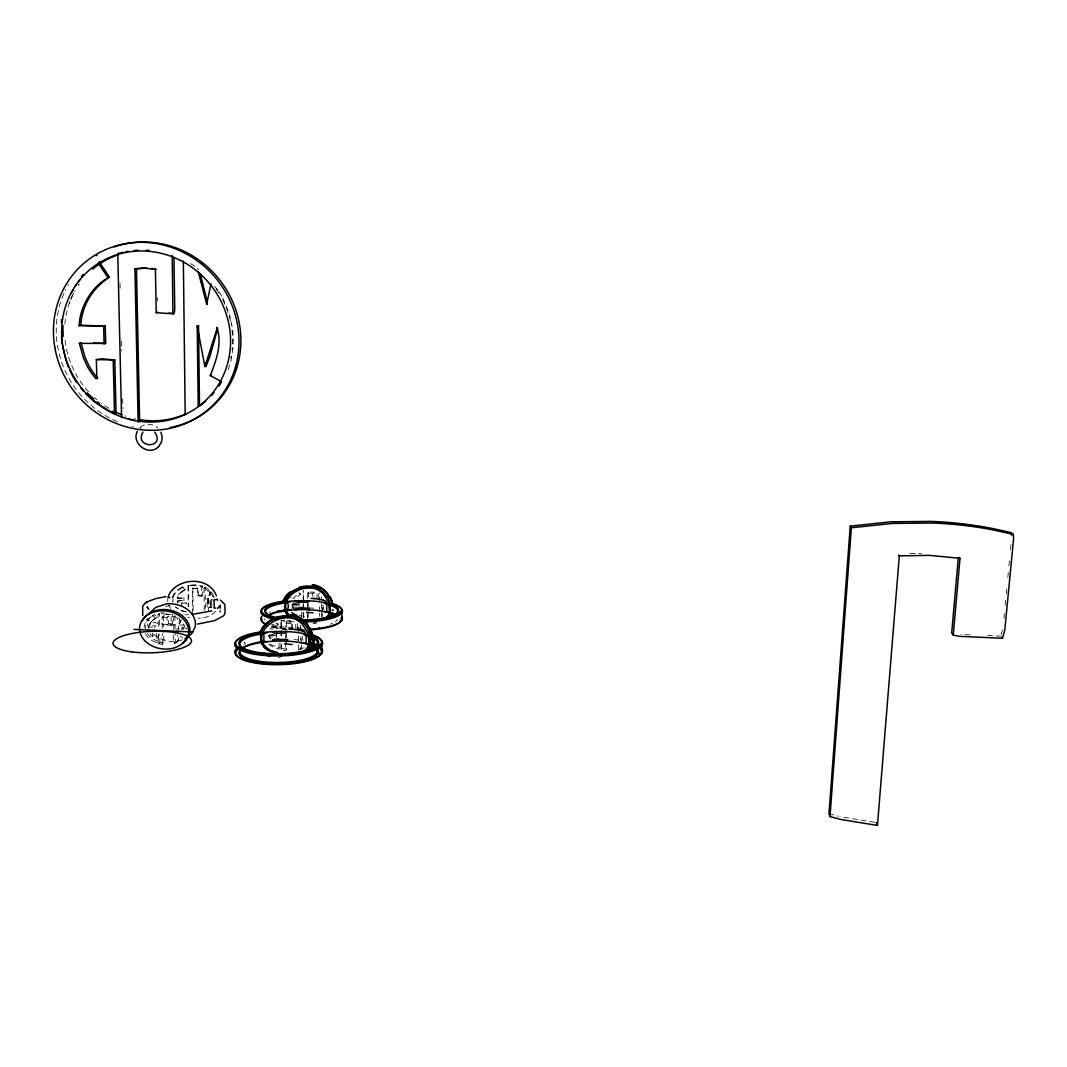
<?xml version="1.0" encoding="UTF-8"?>
<svg xmlns="http://www.w3.org/2000/svg" width="1067" height="1067" viewBox="0 0 1067 1067"><rect width="100%" height="100%" fill="white"/><g stroke="black" fill="none" stroke-linecap="round" stroke-linejoin="round"><path stroke-width="0.75" stroke-dasharray="5 3.75" d="M281.061 643.321L281.074 649.816L285.716 650.577L286.503 649.163L286.49 639.653M295.759 629.317L295.759 623.248M297.706 623.501L297.56 630.317M298.36 649.91L298.36 624.769M298.787 604.456L291.638 604.816L292.678 605.989L299.08 605.656L298.787 601.561M299.08 605.656L299.08 602.762L292.705 603.028L297.626 602.948M304.108 647.802L300.601 648.616L300.601 641.947M300.601 640.28L300.601 636.959M300.601 630.29L300.601 623.621M301.361 617.326L301.334 607.123L296.413 607.19L296.946 608.39M301.614 645.082L301.508 649.043L298.56 650.056M301.614 643.441L301.628 636.879M303.201 617.94L303.215 603.455M303.215 601.841L303.228 590.585M303.295 617.326L303.401 591.011M307.549 608.47L307.563 603.335M307.563 598.254L308.243 591.892L314.018 592.172L314.018 599.267M308.23 607.256L308.23 602.135M308.243 597.067L308.243 591.892M314.018 592.172L312.751 593.319L312.751 598.027M307.536 618.66L307.549 613.538M316.979 598.72L317.006 591.625M319.366 616.433L319.366 613.312M319.38 611.738L319.406 603.922M319.406 602.362L319.433 592.972M308.216 612.311L308.203 617.433L303.388 616.699M318.726 599.027L318.753 593.359M321.394 616.873L321.407 610.217M321.42 608.55L321.46 596.893M322.421 616.526L322.434 613.445M322.434 611.911L322.447 605.763M177.109 600.828L183.937 600.374L177.309 601.428M177.082 597.88L183.884 598.094L177.389 598.36L178.256 594.786M279.087 638.866L276.793 638.093L273.806 638.266L274.059 638.946M268.684 644.241L272.872 646.962L279.087 649.163L279.127 647.736L269.484 644.215M144.165 627.796L144.218 626.662A11.91 11.123 33.8 0 1 145.619 622.368L151.501 616.339M173.614 616.112L173.854 633.318M206.358 587.744L205.211 587.21L205.411 610.978M203.984 587.784L204.264 613.312M183.417 629.623C184.418 626.222 180.937 626.436 182.177 629.477M167.786 598.787L167.732 601.548M1003.887 618.473L1004.354 613.552M1005.141 605.336L1005.621 600.414M1006.248 593.839L1007.035 585.636M1007.835 577.42L1008.302 572.486M1008.929 565.923L1009.729 557.708M1010.516 549.492L1010.982 544.57M162.291 628.156L162.091 617.219L163.424 615.912L168.306 616.126L166.986 617.433L167.132 625.009L171.133 625.275L171.093 615.432L169.386 614.659A26.795 25.048 33 0 0 162.891 613.992L158.023 614.512L158.263 627.436M171.133 625.275L172.547 623.168L172.401 614.125M185.178 589.918L182.484 586.903L185.178 589.918L180.323 593.039L177.909 596.48A8.349 7.842 -23.8 0 0 177.402 598.374L182.417 598.28M197.515 595.773L198.409 595.119L198.315 588.024L197.408 588.677L197.515 595.773L201.543 596.213L201.556 586.983L199.862 586.156A25.581 22.167 -26.4 0 0 193.127 585.463M172.974 597.52L172.934 601.801M201.543 596.213L202.757 594.906L202.583 586.076L195.608 584.756L188.152 585.303L188.179 606.83M281.074 649.816L281.315 640.293M186.552 612.031L181.417 610.964L175.588 607.07M186.432 603.015L181.697 603.135L186.432 603.015L186.445 603.789M181.27 619.754L179.229 623.728L177.242 618.033L173.841 616.006M211.053 592.065L210.239 595.053L209.052 595.453C211.266 591.571 203.13 587.984 205.211 587.21M211.106 591.878L209.932 592.252L209.052 595.453M1001.126 634.558L1002.94 628.33M212.026 599.947L209.839 605.336L208.652 605.763L207.038 598.76L207.158 608.764M212.226 599.307L211.093 599.641L208.652 605.763M212.106 604.496L210.946 607.03L209.759 607.43L212.133 608.563M179.229 623.728L180.256 620.194A12.844 12.03 33.3 0 1 185.271 629.383M69.262 303.308L69.675 302.174M228.298 369.729L230.912 361.273L232.913 348.709A96.604 91.202 51.6 0 0 232.446 328.276L229.565 314.458M181.67 630.023L182.937 626.542M304.215 630.037L303.695 630.344M69.608 302.348L69.969 301.387M331.944 610.497L332.317 609.604M70.729 299.48L71.529 297.613M71.942 296.679L72.809 294.839M73.263 293.918L73.73 293.012M169.906 605.536L165.585 606.576M209.759 607.43L211.399 603.122L211.093 599.641M74.69 291.224L75.197 290.331M285.703 639.693L285.676 623.248L286.463 621.901L292.651 622.221L292.665 629.797M215.627 611.164C211.613 616.459 204.384 618.02 198.062 618.233M178.256 594.772L182.417 590.771M78.411 285.156L78.985 284.329M173.881 634.972C170.36 648.443 180.977 643.241 177.082 634.878M177.015 642.201L178.456 640.48L178.336 631.891M270.044 629.303L272.899 626.329L277.994 623.501L278.074 624.862L271.818 629.41M292.945 598.774L295.599 596L300.347 593.372L300.494 594.559L294.652 598.787M290.464 597.96L291.158 597.107M192.62 613.978L192.26 588.41L198.315 588.024M174.014 643.294L175.308 641.907L175.148 631.957M174.214 643.414L178.296 640.827M158.383 633.905L158.57 643.601L162.584 644.455L163.918 643.068L163.718 632.264M177.055 633.251L176.962 627.516L178.402 626.169L179.069 629.063M158.57 643.601L159.903 642.214L159.757 634.158M145.539 633.758A13.738 12.831 33.7 0 0 147.766 637.106L151.461 640.253L156.849 642.867L158.196 641.48L158.049 633.545M167.132 625.009L168.439 623.675L168.306 616.126M149.9 633.518A10.87 10.163 33.7 0 0 151.007 635.052L152.448 636.479L154.008 635.092L152.368 633.691M154.448 627.249L155.795 625.916L149.873 625.662L148.5 626.996L154.448 627.249L154.502 630.33M151.167 621.608L156.929 617.3L154.502 614.552L147.633 619.754M148.5 626.996A9.763 9.123 33.7 0 1 149.22 624.435L149.86 623.261A12.07 11.284 33.6 0 1 151.687 621.114L156.929 617.3M158.023 614.512L159.356 613.205L159.637 627.703M149.78 617.7L146.993 621.047A11.87 11.097 33.8 0 0 145.592 625.329L145.752 628.743M291.238 628.556L291.224 623.528L292.651 622.221M140.07 427.574C144.952 422.905 153.301 423.439 157.969 428.134M181.257 587.517C176.188 590.158 171.04 595.359 172.561 601.588M152.448 615.712L153.448 615.112M182.43 590.771L185.271 589.291M299.48 649.256L300.601 648.616M299.694 649.403L300.814 648.763M182.537 587.464L176.495 591.638L173.481 595.933A10.043 9.336 -36.9 0 0 172.987 597.52M201.476 586.637L202.583 586.05M181.483 587.41L182.47 586.89M204.197 587.69L205.384 587.17M207.038 598.76L208.385 598.32L209.839 605.336M207.185 598.774L208.385 598.32M182.63 639.853L175.962 641.347A30.743 28.822 34.2 0 1 167.186 640.96L158.329 637.839L152.728 633.731M281.008 620.607L284.782 620.087M187.872 585.943L193.14 585.383M202.17 617.913L201.396 617.993M160.984 612.938L164.225 612.698M316.779 622.835L313.538 623.061M152.448 636.479L152.594 633.091M276.606 636.719L276.353 635.332L268.671 635.759L269.711 637.106L276.606 636.719L276.593 633.611L272.472 633.811M316.232 622.928L313.004 623.115M162.091 617.219L166.986 617.433M192.26 588.41L197.408 588.677M307.576 593.052L312.751 593.319M285.676 623.248L291.224 623.528M909.978 553.52L921.288 553.493M185.071 614.805L188.619 614.645M272.952 633.905L275.033 633.825M184.017 625.035C171.4 624.942 157.929 625.129 146.339 619.474M304.455 630.17L298 630.21A39.866 10.63 -0.5 0 0 304.255 630.157M178.402 626.169L178.309 630.264M969.996 634.865L960.86 634.438M987.549 635.545L1000.673 636.119M172.441 623.942L168.439 623.675M171.067 614.565L161.691 613.498M286.503 649.163L281.328 648.389M286.703 629.583L270.471 626.542L279.821 628.69M202.65 595.613L198.409 595.119M874.7 822.297L840.129 816.655M163.918 643.068L159.903 642.214M187.899 617.366L189.606 617.66M134.642 418.624L135.642 418.838M301.334 616.086L299.013 615.486M185.431 611.698L179.91 609.804L175.495 606.91M829.006 813.734L838.542 816.242M296.866 614.805L291.731 612.338M158.196 641.48L152.821 638.88L149.127 635.745A13.684 12.804 33.8 0 1 147.526 633.558M182.63 637.546L180.096 636.372M294.745 614.805L293.332 613.952M207.225 588.264L208.038 588.811M190.5 263.589L195.581 266.857M210.946 607.03L211.946 607.777M292.745 613.538L291.238 612.218M276.22 623.128L278.074 624.862M298.773 592.932L300.494 594.559M209.932 592.252L212.6 596.16M211.413 592.225L212.013 592.959M153.141 615.859L155.569 618.62M197.328 268.19L198.662 269.778M214.68 286.276L218.348 290.971M170.667 608.43L168.586 605.149M219.442 611.071L220.282 612.578L220.229 609.67M270.324 639L268.671 635.759M293.172 607.857L291.638 604.816M212.413 593.519L213.4 595.266M219.055 291.945L222.203 296.986M177.375 601.641L177.989 602.908L177.415 601.321M222.803 298.013L229.218 313.325M293.598 608.337L292.678 605.989M180.51 622.394L178.682 617.099M148.94 628.636L147.566 625.089A15.872 14.845 33.9 0 1 147.433 618.233M208.532 589.464L210.239 595.053M270.298 638.8L269.711 637.106M213.747 596.066L214.267 597.587M302.081 635.905L303.001 640.387M322.888 604.842L323.741 609.044M301.334 607.123L301.374 608.337M120.024 283.142L120.211 291.398M121.358 340.96L121.585 350.87M122.692 398.765L122.918 408.688M156.676 633.318L156.849 642.867M163.424 615.912L163.624 626.809M157.423 297.72L157.476 300.934M162.584 644.455L162.397 633.625M183.897 597.48L183.924 600.988M181.697 603.135L181.75 606.296M174.868 615.379L175.121 630.304M192.847 587.744L193.167 611.018M188.152 585.303L188.459 606.163M208.252 598.294L208.412 611.351M281.261 620.874L281.288 628.97M281.288 630.584L281.301 638.68M281.008 622.221L281.048 641.694M279.074 642.761L279.087 649.163M276.34 632.238L276.353 635.332M286.463 621.901L286.476 630.144M286.49 632.838L286.49 638.306M285.703 642.401L285.716 650.577M125.906 416.223A86.907 82.146 51.6 0 1 124.932 415.89M108.914 408.354A86.907 82.146 51.6 0 1 101.072 403.099M96.95 399.818A86.907 82.146 51.6 0 1 94.576 397.738M88.588 391.789A86.907 82.146 51.6 0 1 64.86 337.786M64.86 324.261A86.907 82.146 51.6 0 1 72.889 294.639M78.491 284.942A86.907 82.146 51.6 0 1 79.078 284.102M216.108 288.837A86.907 82.146 51.6 0 1 219.068 293.318M222.75 299.854A86.907 82.146 51.6 0 1 231.246 324.982M232.019 330.196A86.907 82.146 51.6 0 1 232.072 350.003M231.139 356.138A86.907 82.146 51.6 0 1 230.725 358.152M141.231 428.174A95.51 90.268 51.6 0 1 140.124 428.014M133.455 426.787A95.51 90.268 51.6 0 1 132.361 426.533M117.237 421.598A95.51 90.268 51.6 0 1 65.807 289.49M67.928 285.543A95.51 90.268 51.6 0 1 68.488 284.569M186.525 628.036A12.804 11.99 33.3 0 1 186.552 629.237M149.873 625.662A9.736 9.096 33.8 0 1 150.58 623.101L151.221 621.928A12.044 11.257 33.7 0 1 153.048 619.794M280.221 657.792A28.969 21.367 -2 0 1 278.487 657.579M243.996 644.281A43.947 12.511 -0.9 0 1 245.623 643.708M294.159 639.573A43.947 12.511 -0.9 0 1 299.293 640.16M333.598 609.697A12.19 7.589 78.2 0 1 333.438 610.791M301.641 629.53A40.839 10.87 -0.4 0 1 272.912 626.609M268.964 612.351A40.839 10.87 -0.4 0 1 270.444 611.844M291.638 608.19A40.839 10.87 -0.4 0 1 313.831 608.203M321.834 609.07A40.839 10.87 -0.4 0 1 323.394 609.31M332.784 609.324A12.27 7.056 79.4 0 1 332.651 610.511M287.05 629.57A39.866 10.63 -0.5 0 1 270.791 626.542M290.637 620.474A39.919 10.43 -0.4 0 1 287.036 620.18M294.025 621.874A40.879 10.71 -0.4 0 1 283.022 620.967M337.385 619.447A36.025 9.59 -0.4 0 1 335.478 621.608M332.464 623.328A36.025 9.59 -0.4 0 1 330.423 624.142M301.654 628.196A36.025 9.59 -0.4 0 1 271.565 624.115M302.748 629.383A36.985 9.87 -0.5 0 1 271.845 625.609M264.616 620.087A36.985 9.87 -0.5 0 1 264.749 618.927M212.88 595.973A11.097 8.056 75.4 0 1 213.387 597.227"/><path stroke-width="1.5" d="M214.214 604.976L213.88 599.974L217.335 599.267M62.913 325.355L63.14 336.505M337.185 612.551L338.052 611.671L341.88 612.498L341.853 620.26L339.853 620.927M198.222 406.46L197.208 325.928L198.529 325.648M199.516 405.74L198.529 325.448M958.273 558.161L951.684 633.011L953.258 635.118L959.393 636.332L1002.46 638.253L1004.754 630.437L1013.65 538.048L1013.09 534.314L1011.223 532.633L991.403 528.285A373.05 342.894 -9.2 0 0 931.451 521.403L891.025 521.816L850.239 526.124L829.006 813.734L829.979 816.602L841.156 819.536L877.461 825.418L899.308 555.88L898.641 555M829.979 816.602L851.359 527.752L850.239 526.124M330.17 610.764L329.876 612.538L330.263 608.03A11.817 7.096 78.8 0 0 330.223 607.096A12.297 7.536 78.6 0 0 330.116 606.149A12.697 7.949 78.5 0 0 329.956 605.202L332.771 603.589M959.22 557.441L960.02 558.321L953.258 635.118M61.352 322.674L61.646 319.553M156.155 269.364L155.422 269.511L156.235 312.644L172.921 313.818L172.214 255.573M172.921 313.818L174.321 313.378L174.761 308.963L173.948 257.374M97.644 378.158L95.95 378.612A61.793 58.325 51.3 0 1 87.441 366.621L83.373 357.805L79.398 343.361L105.686 343.441L105.246 326.089L78.998 325.702L79.972 318.233A65.1 61.473 51.7 0 1 82.946 307.736C87.934 295.066 97.19 283.168 109.408 277.113L99.124 261.628M78.998 325.702L80.679 325.222L81.652 317.779A64.887 61.286 51.8 0 1 84.626 307.309C89.255 294.825 98.364 284.409 109.408 277.113M214.16 605.869L214.147 608.15L215.721 608.017M309.083 643.014L307.87 632.664L302.121 623.942A25.368 22.954 -48.7 0 0 300.481 622.595C282.195 606.016 242.582 636.626 272.525 651.43M329.543 611.284L328.423 601.628L323.021 593.545A23.581 21.38 -46.3 0 0 321.474 592.318C306.816 579.154 274.059 598.187 289.824 615.966M310.377 643.868C311.577 636.279 308.83 628.103 303.135 622.901A26.875 24.128 -46.4 0 0 301.414 621.501L298.427 619.634M309.457 644.268L310.124 645.055M210.973 283.955L206.691 304.242L207.345 304.028M313.018 643.214L312.498 644.308M167.946 597.867L168.426 596.253L169.773 597.733M283.369 602.722L283.902 601.094L285.476 602.588M328.663 617.206L330.503 613.205L331.544 612.911M217.468 327.329L204.877 366.608L206.171 366.008L209.852 356.591L217.695 328.609M259.815 633.345C262.082 624.769 270.311 619.047 278.527 616.953M260.388 633.131C262.709 624.835 270.898 619.554 278.834 617.553M284.035 602.201C286.196 594.492 293.798 589.584 301.187 587.757M332.477 613.045L330.89 616.246M158.49 446.753L161.464 442.151M161.437 442.231L162.184 437.243L160.957 432.322M308.35 646.002L304.175 651.484M328.836 614.099L325.888 618.513M221.416 381.599L210.279 375.584C216.067 360.753 222.576 343.427 216.841 327.569M137.403 431.175C130.814 443.445 148.913 456.863 158.57 446.673M168.786 595.119C177.495 577.314 209.132 575.967 216.361 595.773M331.797 604.549L329.943 604.856L330.263 608.03A11.297 6.642 79 0 1 330.277 609.764M71.022 293.558L72.983 290.011M142.471 620.661C145.886 613.965 153.355 610.391 160.584 609.67A31.05 29.022 33 0 1 169.52 610.044C178.202 611.644 187.032 617.286 189.433 626.222A16.072 15.058 33.2 0 1 189.526 633.158C187.072 642.214 177.962 648.202 168.879 648.936A31.25 29.249 34 0 1 159.97 648.549C151.287 646.949 142.471 641.334 140.017 632.424A16.125 15.071 33.8 0 1 139.87 625.462C141.858 616.739 150.874 611.684 159.263 610.938A31.143 29.102 33 0 1 168.226 611.311C176.935 612.911 185.805 618.567 188.205 627.529A16.125 15.098 33.2 0 1 188.312 634.492L186.045 639.693M311.271 647.176L309.55 649.456A24.128 16.645 47.4 0 1 308.496 650.363M311.471 646.175L309.763 648.349A23.461 16.352 47.4 0 1 308.336 649.443L307.416 650.256M331.677 614.365L330.37 616.126M75.09 286.583L76.531 284.342M308.19 649.283L309.937 645.708A14.925 8.576 77.6 0 0 310.31 643.801M78.118 282.195L79.692 280.061M142.871 432.148C133.842 448.7 166.052 448.94 154.755 432.122M149.62 613.098L155.742 607.376L166.532 603.909A30.636 28.676 33.1 0 1 175.348 604.282C183.924 605.869 192.647 611.431 194.994 620.26A15.858 14.871 33.3 0 1 195.088 627.116L191.647 633.838L184.738 638.973M261.748 642.254L261.242 641.614M288.183 595.96L288.543 595.533A23.274 22.834 -63.6 0 1 297.773 588.731M81.412 276.326L83.253 274.392M330.13 604.522L328.569 598.587L323.955 592.598A24.981 22.46 -44 0 0 322.341 591.305L319.54 589.584M186.058 639.96L182.924 642.867M183.351 260.988L185.191 414.676L185.858 414.303M290.384 592.305L300.921 587.17M145.832 602.615L142.685 606.029L142.738 615.486M285.196 610.817L286.636 612.778M310.137 635.412L309.47 636.532M147.086 601.868L155.475 598.694L165.999 596.586M145.525 602.802L147.379 601.695M217.561 608.47L220.175 605.296L220.215 608.203M210.279 375.584L211.533 374.944M85.747 393.67A84.306 79.612 51.4 0 0 95.563 402.459L110.448 411.822L114.502 413.783L116.05 413.036L114.783 359.939L102.485 358.832L96.337 359.619L96.83 378.478M95.95 378.612L97.564 377.971A61.593 58.138 51.4 0 1 89.094 366.008L85.04 357.232L81.065 342.827M275.206 618.993L276.94 618.353M297.866 588.997L299.494 588.41M96.337 359.619L114.783 359.939M79.398 343.361L80.238 343.094M264.749 633.278L264.683 633.291A2.601 2.427 -76.9 0 0 264.056 633.465M312.311 644.388L310.204 645.042L311.457 645.508M288.103 602.295L288.157 602.268A2.427 2.254 -81.8 0 0 287.516 602.455M156.235 312.644L157.676 312.204M310.31 635.399L311.391 635.799A39.852 11.137 -0.8 0 1 300.987 651.537A39.852 11.137 -0.8 0 1 245.423 649.149A39.852 11.137 -0.8 0 1 257.12 633.505A39.679 11.083 -0.8 0 1 261.295 632.798A39.892 11.15 -0.8 0 1 310.244 635.372L312.338 634.732M211.773 610.924L192.407 614.379M265.056 633.184L267.577 632.624M261.468 642.467L262.855 643.975M288.437 602.188L290.771 601.695M121.571 417.704L117.77 253.653L123.198 252.305M136.469 268.524L139.63 421.358L138.15 422.132L134.949 268.817L146.526 267.897M125.919 251.745L128.64 251.279M117.77 253.653L118.557 253.533M851.359 527.752L892.332 523.444L932.945 523.03A374.73 344.281 -9.2 0 1 993.19 529.939L1013.09 534.314M197.435 624.102L214.627 620.634L223.723 615.739L225.044 612.978L224.87 604.469L220.335 600.121M134.949 268.817L145.032 268.204L155.422 269.511M272.218 631.957L273.872 631.811M295.079 601.108L296.613 600.974M330.477 613.205L330.036 612.978M134.069 250.572L138.15 250.212M899.308 555.88L929.397 555.36L960.02 558.321M197.208 325.928L204.877 366.608M272.245 641.307L273.899 641.24M267.604 641.534L265.096 641.614M295.079 609.871L296.613 609.804M290.784 610.044L288.45 610.084M312.444 634.718L313.031 635.479M105.686 343.441L93.362 343.094M285.142 610.844L284.969 610.844A36.825 9.816 -0.5 0 0 281.128 611.458M80.679 325.222L105.246 326.089M168.759 313.165L174.321 313.378M308.336 600.801L309.43 600.854M308.323 609.804L309.417 609.844M286.463 631.597L287.637 631.651M133.909 629.41L192.954 631.944M286.476 641.187L287.65 641.254M325.902 611.658L324.275 611.471M305.229 643.334L303.508 643.108M151.634 268.351L155.569 269.004M332.664 603.575L333.197 604.309A12.831 8.109 78.2 0 1 333.384 605.256M132.468 419.958L135.256 420.571M128.373 418.864L131.068 419.651M324.301 603.148L325.928 603.749M330.583 613.192L331.757 613.605M303.508 634.211L305.229 634.892M271.965 651.977C260.415 649.136 256.774 634.105 265.163 626.049A25.061 24.501 -54.1 0 1 275.126 618.767M112.008 411.075L116.05 413.036M267.39 649.016L266.363 648.403M97.177 401.752L99.511 403.459M288.637 615.912L285.636 612.351A14.831 12.777 -55.2 0 1 284.849 610.898L283.862 609.911M260.335 632.011L261.708 633.345M240.595 649.683A39.799 11.35 -0.9 0 0 276.953 663.781A39.799 11.35 -0.9 0 0 317.686 649.576A39.799 11.35 -0.9 0 0 261.348 642.441L260.561 641.787M264.456 647.029L260.308 641.627M288.69 616.179L283.929 610.017M148.82 609.297L147.366 607.176M306.843 624.102L308.03 625.409M306.602 623.662L307.803 625.035M328.489 594.986L327.369 593.772A27.102 24.234 -60.6 0 0 312.098 585.063M329.41 597.013L331.063 599.321M80.932 388.241L83.266 390.989M1001.566 637.186L1002.46 638.253M328.303 594.599L327.169 593.332A26.902 23.981 -60.1 0 0 313.071 584.729M285.342 602.308L284.942 601.801A36.865 9.63 -0.4 0 0 281.101 602.415M310.044 628.716L310.844 629.983M98.337 263.202L107.807 277.433M330.143 597.227L331.744 600.254M309.803 627.836L311.497 631.104M329.97 596.946L331.344 599.574M309.577 627.569L311.044 630.41M71.942 374.557L73.036 376.598A78.104 73.703 51.2 0 0 76.704 382.533M69.902 370.409L71.396 373.53M331.384 599.921L331.93 601.134M311.191 630.624L311.764 631.931M876.274 822.51L877.461 825.418M67.688 365.074L68.515 367.235M206.691 304.242L198.342 271.938M66.514 361.806L67.261 364.007M66.127 360.713L62.419 344.921M333.157 604.122L333.357 605.256M207.011 301.014L200.329 273.752M147.486 607.75L147.299 606.883M205.611 362.753L206.171 366.008M217.375 599.454L217.535 600.388M1011.223 532.633L1011.596 535.114M61.406 337.012L62.166 343.521M103.646 326.569L104.086 343.974M113.209 360.526L114.502 413.783M205.691 401.192A86.907 82.146 51.6 0 1 199.422 406.167M186.432 413.649A86.907 82.146 51.6 0 1 138.897 419.531M122.011 414.796A86.907 82.146 51.6 0 1 115.343 411.849M92.709 269.124A86.907 82.146 51.6 0 1 118.304 254.733M221.576 381.853A86.907 82.146 51.6 0 1 218.895 386.121M214.067 392.576A86.907 82.146 51.6 0 1 211.426 395.59M114.156 246.93A95.51 90.268 51.6 0 1 236.514 312.004A95.51 90.268 51.6 0 1 170.133 427.494M96.057 255.773A95.51 90.268 51.6 0 1 96.99 255.173M93.789 399.005A84.04 79.371 51.5 0 1 87.387 392.989M146.312 250.212A86.84 82.052 51.6 0 1 149.033 250.385M308.87 642.881A14.218 8.296 77.7 0 1 308.19 645.828M284.222 654.898A24.541 12.497 12.1 0 1 272.418 651.51M281.315 655.752A25.661 12.471 11.7 0 1 276.46 654.524M277.593 652.537A26.435 14.831 7.6 0 1 272.819 651.07M276.593 617.286A25.795 22.647 -18.9 0 1 298.733 619.233M310.324 631.13A14.538 7.736 79.7 0 1 312.084 639.506M314.111 640.227A14.311 9.136 70.6 0 1 311.644 647.789M307.483 625.395A24.434 19.993 -88.3 0 1 309.177 627.916M291.544 614.459A28.929 25.701 -62.1 0 1 306.456 623.795M278.66 617.486A28.142 22.38 -15.1 0 1 290.984 616.646M266.19 648.603A24.101 20.26 -21 0 1 264.296 647.176M269.831 656.472A28.676 21.033 -2.3 0 1 263.709 652.977M311.177 631.371A13.164 7.416 78.9 0 1 311.337 645.988M307.736 625.769A23.781 19.553 -89 0 1 309.417 628.183M290.517 614.792A29.142 25.968 -62.6 0 1 306.762 624.182M278.954 618.1A28.716 22.86 -15.2 0 1 290.037 617.179M265.176 646.429A23.421 19.793 -20.4 0 1 264.736 646.068M311.03 643.961A42.907 12.23 -0.9 0 1 310.564 660.206A42.907 12.23 -0.9 0 1 254.039 662.82A42.907 12.23 -0.9 0 1 240.849 647.216M242.582 648.162A39.799 11.35 -0.9 0 1 257.174 643.174A39.626 11.297 -0.9 0 1 261.335 642.441M311.057 634.318A42.96 12.004 -0.8 0 1 303.295 652.15A42.96 12.004 -0.8 0 1 241.049 648.923A42.96 12.004 -0.8 0 1 262.002 631.784M311.724 635.065A43.987 12.324 -0.8 0 1 303.962 653.377A43.987 12.324 -0.8 0 1 240.168 650.11A43.987 12.324 -0.8 0 1 261.588 632.504M259.641 633.211A13.431 11.644 -55.9 0 1 259.774 632.704M311.711 642.787A43.947 12.511 -0.9 0 1 311.924 659.206A43.947 12.511 -0.9 0 1 254.8 662.327A43.947 12.511 -0.9 0 1 238.848 646.762M309.75 636.492A12.897 7.936 77.9 0 1 310.137 640.64M309.577 640.44A12.897 7.362 78.6 0 1 309.23 644.081M313.258 635.465A13.244 8.216 77.5 0 1 313.165 643.334M261.735 641.494A12.564 10.843 -56.5 0 1 261.682 634.238M305.615 643.561A12.991 7.576 53.3 0 1 305.309 643.548M284.542 643.841A34.544 4.495 3.5 0 1 292.211 644.561M272.685 639.733A34.277 9.31 -0.7 0 1 287.85 639.613M244.57 642.547A36.238 3.508 -1.4 0 1 244.37 642.454M264.736 641.44A2.627 2.107 -38.9 0 1 264.136 641.467M305.215 634.958A13.017 9.75 -80.8 0 1 305.509 635.118M302.454 631.184A36.025 20.927 -17.4 0 1 305.776 632.491M289.357 629.023A34.624 14.685 -5.5 0 1 303.215 631.331M274.672 633.305A34.304 9.99 -0.9 0 1 285.569 633.158M269.418 635.358A36.185 16.512 -0.3 0 1 273.419 634.892M311.857 632.638A11.043 7.869 73.7 0 1 312.471 635.185M319.713 627.996A36.985 9.87 -0.5 0 1 318.873 628.13M268.524 615.352A36.985 9.87 -0.5 0 1 302.028 609.657A36.985 9.87 -0.5 0 1 335.038 615.072M341.04 617.793A39.866 10.63 -0.5 0 1 309.51 629.93M266.176 624.715A39.866 10.63 -0.5 0 1 261.975 618.607M278.02 611.151A39.866 10.63 -0.5 0 1 279.954 610.791M284.049 610.137A39.866 10.63 -0.5 0 1 285.583 609.937M331.344 603.228A39.919 10.43 -0.4 0 1 338.279 614.232A39.919 10.43 -0.4 0 1 302.948 620.794M273.579 617.993A39.919 10.43 -0.4 0 1 287.116 600.748M277.727 617.9A37.025 9.683 -0.4 0 1 281.715 602.308A37.025 9.683 -0.4 0 1 337.345 607.59A37.025 9.683 -0.4 0 1 300.08 620.02M285.663 602.028A16.659 14.378 -63.3 0 1 288.744 596.466M330.663 603.589A40.879 10.71 -0.4 0 1 339.546 615.019A40.879 10.71 -0.4 0 1 302.988 621.994M272.885 619.127A40.879 10.71 -0.4 0 1 285.169 601.615M283.489 602.268A12.951 11.257 -60 0 1 283.609 601.815M268.644 614.952A36.025 9.59 -0.4 0 1 285.503 610.137C289.344 610.978 289.25 600.908 285.489 602.908A36.065 9.443 -0.4 0 0 276.34 618.153M335.518 615.125A36.025 9.59 -0.4 0 0 326.742 611.551L326.769 604.322A36.065 9.443 -0.4 0 1 335.225 614.432A36.065 9.443 -0.4 0 1 302.828 620.674M285.342 609.937A11.684 10.11 -59.2 0 1 285.316 603.135M330.076 611.178A12.537 7.656 78 0 1 329.943 612.018M326.249 611.858A12.11 7.256 53.6 0 1 325.969 611.858M332.29 612.911A33.397 3.108 12.7 0 1 332.957 613.218M306.389 612.271A32.117 3.534 3.7 0 1 313.044 612.871M295.292 608.403A31.863 8.069 -0.3 0 1 309.63 608.31M281.861 611.431A33.677 2.627 -1.1 0 1 277.807 611.218M288.117 609.924A2.441 1.974 -40.6 0 1 287.57 609.937M283.075 600.774A19.019 18.979 -55.8 0 1 290.104 591.905M330.823 600.014A15.218 9.31 80 0 1 332.01 603.789M325.902 603.802A12.11 9.15 -79.7 0 1 326.182 603.949M323.381 600.294A33.45 19.086 -16.4 0 1 326.515 601.495M311.044 598.387A32.17 13.137 -4.9 0 1 324.168 600.481M297.453 602.375A31.89 8.709 -0.5 0 1 307.509 602.268M292.625 604.269A33.624 14.765 0.3 0 1 296.306 603.869M329.343 611.164A13.257 7.896 78.2 0 1 328.703 613.938M331.464 600.494A12.27 7.056 79.4 0 1 332.704 605.629M332.144 612.738A12.27 7.056 79.4 0 1 331.557 614.192M328.223 595.293A22.167 18.366 -87.8 0 1 329.81 597.533M301.307 588.277A26.688 21.06 -13.5 0 1 311.631 587.424M288.45 614.699A21.78 18.606 -21.8 0 1 288.037 614.352M341.987 616.833A40.839 10.87 -0.4 0 1 309.697 629.25M265.31 623.915A40.839 10.87 -0.4 0 1 262.095 616.152M299.147 587.397A23.967 20.953 -16.5 0 1 319.847 589.184M328.022 594.919A22.767 18.766 -87.1 0 1 329.61 597.253M301.054 587.677A26.155 20.62 -13.5 0 1 312.524 586.903M331.797 601.188A10.297 7.442 74.4 0 1 332.584 604.175M306.136 635.519L306.122 643.241A38.772 11.03 -0.9 0 1 302.895 659.713A38.772 11.03 -0.9 0 1 245.89 657.739A38.772 11.03 -0.9 0 1 261.908 641.707L263.922 641.427L263.896 633.678L261.989 633.971A38.812 10.87 -0.8 0 0 245.837 649.776A38.812 10.87 -0.8 0 0 302.895 651.737A38.812 10.87 -0.8 0 0 306.136 635.519L306.136 635.519M316.912 644.948L317.006 653.271L321.42 653.884L321.887 644.708L317.846 644.015L316.912 644.868M62.926 346.748A87.401 82.572 51.5 0 0 200.436 404.993A87.401 82.572 51.5 0 0 174.961 257.854A87.401 82.572 51.5 0 0 62.926 346.748M54.83 347.455A95.99 90.695 51.5 0 0 205.824 411.555A95.99 90.695 51.5 0 0 177.976 249.918A95.99 90.695 51.5 0 0 54.83 347.455M131.534 651.83A39.252 10.723 -2 0 0 191.486 641.12A39.252 10.723 -2 0 0 133.842 633.171A39.252 10.723 -2 0 0 131.534 651.83"/></g></svg>
